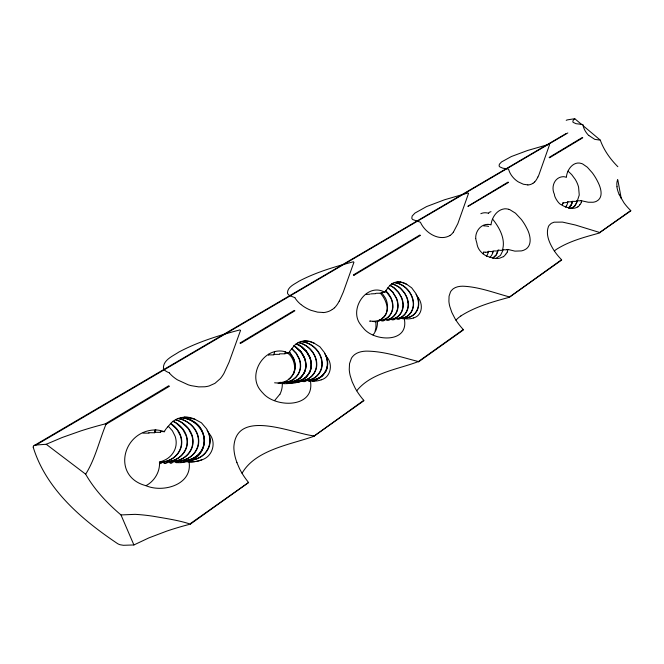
<?xml version="1.0" encoding="UTF-8"?>
<svg xmlns="http://www.w3.org/2000/svg" width="664" height="664" viewBox="0 0 664 664"><rect width="100%" height="100%" fill="white"/><g stroke="black" fill="none" stroke-linecap="round" stroke-linejoin="round"><path stroke-width="1" d="M159.543 463.646C159.551 472.768 153.973 481.425 145.98 485.683C112.971 477.184 121.329 434.812 150.852 430.297A16.152 9.321 0 0 1 152.969 430.056A15.679 9.047 0 0 1 155.907 429.998M209.857 440.747C209.857 448.383 204.703 455.396 197.789 458.351A17.256 9.96 0 0 1 189.489 460.451A16.036 9.255 0 0 1 185.721 460.393L185.397 460.418M285.155 353.796L285.254 351.729M160.514 430.562L160.555 432.314M580.942 200.628A4.399 2.54 0 0 1 577.381 200.561L576.8 202.437M577.248 200.528L577.041 201.565M567.878 201.806L567.421 203.69A23.414 13.521 0 0 1 565.645 207.019L562.167 205.325M572.335 201.192L571.82 203.284A26.934 15.546 0 0 1 571.281 204.578L568.641 207.782M268.48 355.041L268.629 354.236M273.925 354.51L274.381 352.534A43.185 24.933 0 0 1 274.664 351.663M562.997 202.47C562.483 209.583 554.623 198.295 554.481 194.909A15.139 8.74 0 0 1 554.423 194.32C550.705 186.916 554.598 177.072 563.122 176.682A4.789 2.764 0 0 1 563.736 176.707A6.408 3.702 0 0 1 566.384 177.346C566.799 169.909 573.372 160.572 581.672 163.576A10.259 5.926 0 0 1 582.71 164L587.341 167.22L592.329 172.839A127.289 73.488 0 0 1 597.7 181.629C600.754 187.422 604.016 197.407 596.521 201.25A8.441 4.872 0 0 1 594.239 202.03L593.599 202.163A8.972 5.179 0 0 1 593.002 202.254L588.238 202.23L580.967 200.661M498.075 250.145L496.207 254.86L492.904 258.022M488.488 251.324L487.924 253.399A28.062 16.202 0 0 1 486.571 256.096L492.439 257.923A13.139 7.586 0 0 0 495.253 258.404L495.892 258.454A7.993 4.615 0 0 0 499.751 258.155L503.312 256.702M493.037 258.055L496.44 254.818L498.299 250.112L501.112 250.411L503.096 249.863M567.737 202.122C565.936 203.367 562.076 201.358 562.325 205.417M154.787 432.737L155.575 429.99M154.413 432.339L155.061 429.981M390.449 318.811C389.477 321.218 386.282 320.388 385.203 319.508C384.149 321.318 381.294 321.525 380.356 319.882A11.67 6.74 0 0 0 382.688 320.131A11.271 6.507 0 0 0 384.481 319.517C390.233 317.284 393.544 310.893 392.897 304.892A57.66 33.291 0 0 0 390.996 297.804L388.739 293.969L385.85 290.683M400.915 317.716C400.126 319.616 397.031 319.932 396.001 318.305C395.072 319.616 391.926 320.845 390.747 318.786A11.595 6.69 0 0 0 393.046 319.035A11.188 6.457 0 0 0 394.806 318.429C400.998 316.022 404.177 308.851 403.015 302.51A58.714 33.897 0 0 0 401.778 297.895L398.724 292.434L394.457 288.076A24.493 14.143 0 0 0 389.967 285.312M295.97 380.904C295.181 382.904 291.986 383.261 290.865 381.426A13.139 7.586 0 0 0 301.489 379.974C307.913 377.318 312.03 370.321 311.333 363.424A58.839 33.972 0 0 0 309.88 357.215L306.469 351.38L301.639 346.824A23.846 13.761 0 0 0 296.177 343.886M301.439 380.422C300.643 382.456 297.364 382.796 296.277 380.879A13.089 7.553 0 0 0 306.926 379.501C313.35 376.828 317.442 369.823 316.736 362.917A59.171 34.163 0 0 0 315.276 356.701C312.437 349.629 305.988 344.077 298.509 342.491M306.926 379.941C306.22 381.958 302.767 382.323 301.746 380.397M290.525 381.377L289.479 382.613L287.52 383.078M242.061 473.274C255.383 449.752 290.558 444.598 313.848 436.314M284.897 353.456L288.857 353.016L289.13 352.459A25.589 14.774 0 0 1 291.612 348.982L294.633 345.222L298.094 342.699M576.8 202.42L574.775 206.023L571.505 208.288L574.418 206.38L576.584 203.018M483.093 253.847L483.599 251.93A4.557 2.631 0 0 0 485.276 252.204M492.829 252.793C492.671 249.299 496.274 252.046 498.166 250.486M502.391 250.245C505.926 239.173 499.32 227.47 492.746 219.261M105.95 424.396C99.135 440.962 95.276 458.907 85.664 474.196C94.628 489.932 107.253 503.27 120.981 514.94L133.904 544.953L148.919 537.873L166.739 531.117A228.433 131.887 0 0 1 190.377 524.137C179.272 520.385 165.502 518.385 153.243 516.26A109.734 63.354 0 0 0 135.157 514.351L120.981 514.94M240.551 330.365L229.072 362.195L224.025 373.234A76.833 44.364 0 0 1 220.39 378.563L214.92 383.369L209.143 385.942A16.907 9.761 0 0 1 204.786 386.78L198.694 386.88L191.257 385.668A35.026 20.227 0 0 1 188.161 384.78L177.396 379.825A48.796 28.17 0 0 1 169.453 373.093M353.953 262.214L343.296 292.085L339.312 301.157M468.56 193.34L457.828 223.66L453.338 232.242M549.568 144.661L538.836 175.064A99.907 57.685 0 0 1 538.189 176.508L537.915 177.072M507.23 252.071L507.379 251.697A24.991 14.425 0 0 0 507.877 249.415L514.915 251.133L521.34 250.909A10.508 6.067 0 0 0 524.054 250.079C532.993 246.402 530.461 234.824 526.76 228.184A117.835 68.035 0 0 0 521.381 219.51L515.505 213.202L509.894 209.716A10.582 6.109 0 0 0 508.707 209.309M381.393 293.148C380.895 291.471 384.971 293.065 385.294 291.687M375.608 330.979L376.289 329.361A59.793 34.52 0 0 0 377.434 321.509M326.074 370.827L322.38 376.106L316.62 379.933A16.758 9.678 0 0 1 312.727 381.211M164.34 431.641L164.589 431.16M293.413 374.313C296.933 366.105 292.542 352.874 283.188 351.281C263.176 347.811 247.298 375.102 260.794 390.689A48.057 27.747 0 0 0 263.052 393.229C275.668 408.069 315.143 408.31 310.428 381.078A2.175 1.262 0 0 1 308.445 380.987A2.971 1.718 0 0 1 307.274 379.916M356.726 390.789C371.317 372.529 398.624 369.242 418.353 361.565L463.298 329.568M279.818 394.316L274.589 400.583M577.414 200.594L579.249 195.058L578.585 187.148A75.082 43.351 0 0 0 575.298 179.463L571.679 174.574L568.035 171.138M493.244 251.108L491.285 251.623L488.488 251.341M387.394 288.732L389.884 285.387L392.822 283.221A8.673 5.005 0 0 1 400.55 282.001M167.743 427.027L171.37 422.644L175.578 419.615A14.732 8.508 0 0 1 190.369 417.565M390 319.575L391.27 319.409L390.556 319.5M376.023 293.289L381.094 293.181M365.607 294.467L369.939 294.202M370.811 293.878L375.533 293.687M581.456 124.317L574.758 118.707L573.173 120.333L572.841 121.769A3.411 1.967 0 0 0 573.206 122.392L576.012 123.678L582.718 124.525M381.949 318.463C385.95 315.599 387.909 310.503 387.51 305.672A57.237 33.042 0 0 0 385.56 298.319L381.634 292.492M288.342 379.501C292.55 376.505 295.057 371.4 294.999 366.254A57.486 33.192 0 0 0 293.173 357.987L289.33 352.078M568.774 207.815L571.505 204.52A27.158 15.679 0 0 0 572.061 203.176C571.53 199.64 576.236 202.752 577.058 200.586M190.253 523.664L248.626 482.479L190.427 524.112M561.512 259.674A117.354 67.753 0 0 1 553.56 249.764C549.427 242.991 545.476 234.525 548.431 226.557A17.969 10.375 0 0 1 549.228 225.237L551.286 223.336L554.083 222.183L562.516 222.1L575.422 225.021L599.725 232.516L630.709 210.554A108.639 62.723 0 0 1 623.894 202.694L619.23 194.652M418.436 361.938L463.397 329.95M143.017 433.111L149.043 433.16M148.736 432.696L154.463 432.762M154.488 432.272L160.232 432.339M268.588 354.891L273.892 354.891M274.041 354.36L279.361 354.36M532.943 183.322L533.375 183.015A16.102 9.296 0 0 0 534.611 181.936M279.511 353.829L284.839 353.829M460.799 315.981C475.515 306.56 492.63 301.846 509.321 297.281M449.893 235.562C438.937 241.696 425.018 232.682 420.445 222.257L412.792 219.577A5.735 3.312 0 0 1 411.804 218.215L412.137 216.091L414.917 213.102L426.595 206.57L444.573 199.764L468.07 192.942M572.177 201.715L567.952 201.839M294.874 310.81L240.551 343.454L239.97 343.031L294.293 310.403M508.508 182.434L467.896 206.496A1.536 0.888 0 0 1 468.095 206.089L508.035 182.094L508.483 182.326M549.576 157.758L582.768 137.813M33.266 447.204A3.768 2.175 0 0 1 34.088 445.519A3.403 1.967 0 0 1 36.088 445.013L46.231 444.274L62.159 437.51L80.809 430.919A293.081 169.212 0 0 1 105.269 423.881L168.797 385.734M419.93 234.981L353.406 274.913L353.953 275.245M582.328 137.489L549.12 157.426L549.535 157.617M353.962 275.311L420.445 235.396M169.478 386.232L105.95 424.371A0.946 0.548 0 0 0 105.261 423.889M34.146 445.544L566.226 133.489M36.08 445.004L567.82 132.941M577.804 206.894L576.111 207.707A6.673 3.851 0 0 1 573.007 208.33A8.184 4.723 0 0 1 568.284 207.633M507.819 249.457L507.08 249.689M198.237 458.276C205.143 455.28 210.231 448.225 210.189 440.597A60.548 34.96 0 0 0 208.919 433.31L207.176 430.189A22.086 12.749 0 0 0 206.521 428.745L201.474 422.827L194.826 419.225A17.662 10.201 0 0 0 190.302 417.689M279.901 394.333A61.852 35.707 0 0 0 282.283 383.543A16.16 9.329 0 0 0 294.874 381.841L300.667 378.032L304.402 372.786A49.858 28.784 0 0 0 305.93 366.03M192.477 458.641C199.383 455.653 204.504 448.623 204.462 440.996A60.598 34.984 0 0 0 203.773 435.551C201.117 425.45 191.232 418.154 180.932 417.697M181.031 459.363C187.929 456.392 193.1 449.404 193.083 441.776A59.926 34.603 0 0 0 192.394 436.356C190.883 430.629 186.974 425.69 181.986 422.553A23.904 13.803 0 0 0 175.578 419.598M186.293 459.081C193.216 456.135 198.411 449.163 198.436 441.535A60.059 34.677 0 0 0 197.382 434.729C194.593 426.28 186.717 420.046 178.043 418.527M180.583 459.438C187.505 456.508 192.726 449.561 192.759 441.925A59.727 34.486 0 0 0 191.705 435.136L188.285 428.645L181.778 422.653A24.153 13.944 0 0 0 175.429 419.681M317.832 378.53C323.874 376.023 327.875 369.632 327.651 363.117A59.611 34.42 0 0 0 326.439 356.502L324.879 353.638A21.738 12.55 0 0 0 324.339 352.418L319.89 346.774L314.238 343.23A17.164 9.91 0 0 0 310.437 341.62M290.666 380.904C297.09 378.314 301.248 371.367 300.601 364.494A58.258 33.632 0 0 0 299.323 358.684L296.285 353.148L291.903 348.642M191.315 460.094C207.99 454.11 208.322 429.691 193.49 421.391M410.418 316.786C415.83 314.628 419.05 308.735 418.735 303.033A58.897 34.005 0 0 0 417.581 296.933L416.154 294.276A20.684 11.944 0 0 0 415.764 293.347L411.688 287.827L406.75 284.35A17.181 9.918 0 0 0 403.463 282.723L402.616 282.482M480.827 213.708L481.798 213.302A6.457 3.727 0 0 1 486.023 212.795L486.388 212.837A8.732 5.038 0 0 1 488.588 213.268M295.646 380.505C302.112 377.94 306.303 370.968 305.656 364.063A58.49 33.773 0 0 0 304.245 357.863L300.858 352.028L295.654 347.181A27.357 15.795 0 0 0 293.861 346.06M379.351 320.056C391.66 315.342 387.286 300.319 380.256 293.131M189.041 461.812A19.173 11.064 0 0 0 201.565 459.903C212.364 456.981 216.763 442.797 209.617 434.123A13.006 7.511 0 0 0 208.928 433.31M202.171 459.662L201.98 459.745A20.21 11.67 0 0 1 192.767 461.887A19.148 11.056 0 0 1 189.057 461.92C192.734 484.778 163.045 493.111 145.964 485.683M321.152 379.849C330.68 377.351 333.154 364.569 327.061 357.249A12.774 7.379 0 0 0 326.447 356.502M495.792 258.445L500.465 255.399L503.362 249.556A5.08 2.93 0 0 0 507.064 249.664M413.589 317.923C422.611 315.516 423.258 303.88 418.046 297.505A12.516 7.229 0 0 0 417.59 296.933M485.243 252.378L485.674 252.237A4.731 2.731 0 0 0 487.666 252.071M487.658 252.063L487.766 252.029A1.021 0.589 0 0 0 488.422 251.631M599.808 232.923C584.893 237.065 569.463 241.007 556.299 249.44A29.606 17.09 0 0 0 554.357 250.984M239.945 329.892C218.979 335.42 198.021 341.852 178.807 352.078C173.013 356.012 163.095 359.896 163.427 368.171A10.79 6.225 0 0 0 165.402 370.786A13.529 7.81 0 0 0 168.814 372.587A0.88 0.506 0 0 1 169.445 373.027M549.12 144.287L527.531 150.504L511.355 156.538L501.519 161.958L499.378 164.24L499.112 165.859A4.391 2.531 0 0 0 499.851 166.905L502.847 168.208L508.035 168.955M353.406 261.774C334.83 266.712 316.172 272.174 299.082 281.146C294.766 284.084 287.304 286.898 287.479 293.073A8.043 4.648 0 0 0 288.906 295.007A9.346 5.395 0 0 0 290.185 295.82L294.866 297.63M574.758 118.707L567.82 119.802A3.693 2.133 0 0 0 566.218 120.35M369.682 321.193L370.138 321.144M279.619 382.539L280.092 382.497M396.898 282.017L401.82 282.391L406.75 284.35M160.771 462.21L159.41 462.003A18.642 10.765 0 0 0 164.033 460.426C170.938 457.504 176.176 450.565 176.184 442.946A58.756 33.922 0 0 0 175.113 436.231L172.416 430.828L168.316 426.23M323.268 312.478L317.558 312.138L310.86 310.279A39.068 22.559 0 0 1 301.373 304.826M133.904 544.953L123.371 545.293L120.209 544.762A10.591 6.117 0 0 1 117.628 543.658C82.095 519.796 46.248 489.551 33.208 447.212M527.855 184.891L523.373 184.243L518.327 181.903A31.557 18.218 0 0 1 515.712 179.994L514.426 178.857A46.289 26.726 0 0 1 508.641 169.328M487.725 224.349C480.628 224.307 475.316 231.553 475.731 238.293M287.587 383.078L287.288 383.045A2.59 1.494 0 0 1 285.503 381.817M281.362 383.477L278.075 383.261M180.774 417.739C190.585 418.245 199.972 424.894 203.076 434.322A60.391 34.868 0 0 1 204.13 441.145C204.122 448.773 198.951 455.77 192.029 458.716A17.264 9.968 0 0 1 183.388 460.833M301.033 341.553C309.681 342.101 317.508 348.218 320.695 356.186A59.503 34.354 0 0 1 322.156 362.411C322.862 369.308 318.803 376.372 312.354 379.011A13.031 7.52 0 0 1 301.738 380.439M376.007 321.808L372.371 321.434M310.395 381.269L309.183 381.153M300.892 341.595C309.515 342.217 317.292 348.351 320.43 356.327A59.478 34.337 0 0 1 321.857 362.561C322.521 369.458 318.405 376.488 311.939 379.078A13.214 7.628 0 0 1 306.411 380.505M394.374 282.573C402.392 283.296 409.231 289.421 412.112 296.742A59.37 34.279 0 0 1 413.348 301.373C414.51 307.714 411.398 314.902 405.198 317.334A10.591 6.117 0 0 1 395.96 318.255M394.242 282.615C401.803 283.37 408.302 288.948 411.373 295.729A59.129 34.138 0 0 1 413.066 301.506C414.203 307.855 411.024 315.018 404.808 317.409A10.491 6.059 0 0 1 400.923 318.421M400.525 282.059L402.193 282.374M178.193 418.469C187.364 420.005 195.672 426.844 198.071 435.957A60.258 34.794 0 0 1 198.76 441.386C198.793 449.013 193.647 456.019 186.742 458.998A17.38 10.035 0 0 1 177.969 461.173A16.168 9.338 0 0 1 174.2 461.115M298.368 342.558C305.813 344.201 312.221 349.77 315.018 356.842A59.146 34.146 0 0 1 316.438 363.059C317.093 369.964 312.952 376.969 306.494 379.559A13.263 7.661 0 0 1 300.941 380.987M313.682 435.833C293.521 433.799 236.284 407.903 233.877 446.806A104.372 60.258 0 0 0 233.944 449.412A131.621 75.995 0 0 0 236.973 462.609M392.042 283.652L398.765 286.84A30.893 17.837 0 0 1 400.525 288.242L404.608 292.874L406.932 297.323A59.038 34.088 0 0 1 408.169 301.937C409.339 308.287 406.194 315.458 399.994 317.882A11.147 6.433 0 0 1 398.251 318.488M418.254 361.507C401.056 357.157 383.809 351.065 365.872 351.132C361.058 351.331 355.829 352.634 352.642 356.526A26.585 15.347 0 0 0 351.422 358.294L349.53 363.631L349.247 369.582A104.389 60.266 0 0 0 350.235 375.758L352.169 381.775L354.999 387.809A143.93 83.091 0 0 0 363.714 400.267M391.918 283.736C398.259 285.47 403.513 290.367 406.202 296.31A58.797 33.947 0 0 1 407.895 302.078M509.213 296.849C493.9 292.724 478.694 286.782 462.692 286.192C458.6 286.209 454.043 287.172 451.404 290.566A21.953 12.674 0 0 0 450.416 292.102L449.063 296.177L448.906 301.406A90.727 52.381 0 0 0 449.835 306.602L451.869 312.487L454.873 318.38A130.277 75.215 0 0 0 463.24 329.527M194.826 419.225L187.265 417.341A13.595 7.852 0 0 0 183.762 417.299M287.993 352.65L288.857 353.016M384.995 292.318C366.628 281.843 348.235 309.665 360.751 324.812A48.181 27.813 0 0 0 363.341 328.041C373.774 341.711 409.522 343.57 404.268 318.678A2.224 1.286 0 0 1 402.807 318.737A1.992 1.154 0 0 1 402.384 318.629A2.606 1.502 0 0 1 401.239 317.683A10.541 6.092 0 0 0 410.468 316.819M314.238 343.23L309.673 341.562L305.664 341.014A10.267 5.926 0 0 0 303.705 341.064M486.571 256.096C482.106 253.781 478.13 249.739 477.109 244.692A16.401 9.47 0 0 1 477.026 243.879L476.652 242.335A56 32.337 0 0 1 475.739 238.476M294.144 345.736L300.51 351.173M599.783 232.541L630.775 210.895A0.888 0.515 0 0 0 630.709 210.571M170.698 423.416C175.686 426.529 179.604 431.442 181.114 437.161A59.279 34.221 0 0 1 181.787 442.556C181.795 450.184 176.574 457.131 169.685 460.077A17.571 10.143 0 0 1 160.871 462.244A17.579 10.151 0 0 0 169.212 460.135C176.159 457.28 181.413 450.325 181.471 442.705A59.079 34.105 0 0 0 180.434 435.949L177.022 429.483L170.515 423.524M388.042 287.744L392.806 292.036L396.649 298.468A58.39 33.706 0 0 1 397.877 303.074C399.039 309.424 395.827 316.57 389.635 318.977A11.23 6.482 0 0 1 387.859 319.583A11.637 6.715 0 0 1 385.543 319.334M387.934 287.902L392.59 292.16L395.918 297.464A58.15 33.574 0 0 1 397.595 303.216C398.724 309.565 395.462 316.686 389.253 319.044A11.238 6.491 0 0 1 387.71 319.575M296.26 347.355L301.091 351.903L304.502 357.722A58.515 33.781 0 0 1 305.955 363.922C306.643 370.819 302.502 377.824 296.061 380.439A13.197 7.619 0 0 1 285.387 381.866M46.231 444.274L85.664 474.196M300.941 304.552L300.916 304.527A48.298 27.888 0 0 1 294.882 297.721M582.975 125.596L600.372 140.17L594.761 139.349L588.893 135.506M291.786 348.816L296.102 353.339L299.074 358.867A58.233 33.615 0 0 1 300.302 364.644C300.908 371.525 296.692 378.43 290.259 380.978A13.429 7.752 0 0 1 284.673 382.398M385.726 290.873L390.781 297.995A57.627 33.266 0 0 1 392.607 305.033C393.229 311.042 389.859 317.392 384.099 319.583A11.28 6.507 0 0 1 382.539 320.123M289.454 351.854L293.397 357.78A57.494 33.2 0 0 1 295.297 366.113C295.488 372.628 291.33 378.928 285.296 381.377A13.313 7.686 0 0 1 274.589 382.804M305.88 350.658L302.319 347.164A28.701 16.575 0 0 0 296.551 343.62M236.907 462.617L239.513 468.626A157.019 90.653 0 0 0 248.427 482.305M617.802 179.844L621.28 198.669M616.906 186.725L617.105 188.028A81.821 47.244 0 0 0 619.246 194.652M375.882 321.924L375.957 327.476L374.82 332.432A34.154 19.721 0 0 1 373.035 334.872M407.895 302.078C409.024 308.428 405.82 315.574 399.603 317.956A11.155 6.441 0 0 1 398.093 318.479M159.509 463.522L159.451 462.584M617.097 186.708A35.989 20.775 0 0 1 617.595 179.82M588.777 135.547A46.248 26.701 0 0 1 582.951 124.666M617.852 166.697A154.629 89.275 0 0 1 600.314 140.179M449.901 235.562A18.824 10.865 0 0 0 452.043 233.728A30.254 17.463 0 0 0 453.329 232.242M532.885 183.297A7.586 4.374 0 0 1 527.872 184.974M537.807 177.056A40.936 23.638 0 0 1 534.719 181.969M332.232 309.474A14.168 8.184 0 0 1 323.31 312.619M334.39 307.814A24.518 14.16 0 0 1 332.315 309.507M339.179 301.132A55.129 31.831 0 0 1 334.523 307.855M488.671 213.268A3.046 1.76 0 0 1 491.011 211.733M570.94 208.214A11.139 6.433 0 0 1 568.243 207.666L565.62 207.01A19.53 11.271 0 0 0 566.599 205.574M579.805 204.703A11.064 6.383 0 0 1 577.838 206.911M581.075 202.819A10.939 6.316 0 0 1 579.88 204.719M581.606 200.412A22.319 12.882 0 0 1 581.199 202.644M413.63 317.965A12.425 7.171 0 0 1 404.285 318.654M416.145 294.276A58.689 33.889 0 0 1 418.436 303.174C418.735 308.876 415.457 314.744 410.037 316.852A10.392 6.001 0 0 1 405.862 317.907M385.352 291.695A22.161 12.799 0 0 1 387.336 288.716M379.393 320.089A10.84 6.258 0 0 1 370.031 320.986M325.958 355.879A56.971 32.893 0 0 1 326.223 370.844M321.11 379.891A15.048 8.69 0 0 1 310.428 381.078M324.879 353.638A58.971 34.047 0 0 1 327.327 363.258C327.543 369.773 323.459 376.139 317.417 378.604A13.155 7.595 0 0 1 311.889 380.032M297.987 342.632A11.388 6.574 0 0 1 310.486 341.562M505.661 254.204A13.297 7.677 0 0 1 503.345 256.719M507.18 252.088A12.799 7.395 0 0 1 505.736 254.229M508.69 209.318A7.271 4.2 0 0 0 504.524 208.828C496.796 209.766 491.758 217.601 491.02 224.897A7.113 4.109 0 0 0 487.94 224.341M207.193 430.189A59.353 34.262 0 0 1 209.824 440.747M164.664 431.177A30.378 17.538 0 0 1 167.685 427.01M155.915 429.948A18.335 10.582 0 0 1 164.307 431.666M160.298 431.7A6.831 3.942 0 0 1 164.257 431.774M192.452 458.616A17.314 9.993 0 0 1 183.712 460.816M183.704 460.783A16.102 9.296 0 0 1 179.952 460.758M186.269 459.065A17.388 10.035 0 0 1 177.969 461.165M162.763 461.829A16.301 9.412 0 0 0 166.54 461.853A17.513 10.109 0 0 0 174.873 459.779C181.82 456.915 187.057 449.935 187.099 442.315A59.395 34.296 0 0 0 186.061 435.542L182.642 429.06L176.126 423.084A26.801 15.471 0 0 0 172.897 421.333M180.558 459.422A17.397 10.043 0 0 1 171.918 461.546M173.03 421.225A26.51 15.305 0 0 1 176.325 422.993C181.313 426.105 185.231 431.036 186.75 436.763A59.602 34.412 0 0 1 187.422 442.166C187.439 449.794 182.243 456.757 175.346 459.72A17.505 10.109 0 0 1 166.548 461.887M181.006 459.339A17.438 10.068 0 0 1 172.242 461.53M172.233 461.497A16.235 9.371 0 0 1 168.473 461.472M184.401 417.208A26.668 15.396 0 0 1 193.407 421.424M191.282 460.077A20.584 11.886 0 0 1 181.23 462.609A19.331 11.163 0 0 1 176.823 462.592L176.533 462.576A2.166 1.253 0 0 0 176.948 462.576A3.428 1.975 0 0 0 179.446 460.774M176.417 462.659A2.946 1.701 0 0 1 174.358 461.115M392.889 319.027A11.197 6.466 0 0 0 394.416 318.496C400.633 316.139 403.87 309.001 402.741 302.643A58.474 33.764 0 0 0 401.056 296.883L398.5 292.558L394.258 288.184A24.883 14.367 0 0 0 389.851 285.437M293.978 345.919A27.548 15.903 0 0 1 296.252 347.355M295.638 380.497A13.33 7.694 0 0 1 289.77 381.958M305.93 350.642A57.403 33.142 0 0 1 311.192 365.532M311.308 365.532A50.074 28.909 0 0 1 309.822 372.305L306.062 377.55L300.269 381.368A16.119 9.304 0 0 1 287.595 383.12M300.56 351.165A57.112 32.976 0 0 1 305.813 366.03M290.683 380.92A13.255 7.653 0 0 1 279.976 382.339M295.505 381.46A13.322 7.694 0 0 0 301.049 380.024C307.523 377.476 311.682 370.462 311.042 363.565A58.814 33.955 0 0 0 309.623 357.356L306.237 351.513L301.431 346.923A24.161 13.952 0 0 0 296.044 343.985M571.231 204.96A16.293 9.404 0 0 1 568.832 207.832M492.754 252.793A24.419 14.102 0 0 1 489.899 257.416M455.944 320.214A34.578 19.962 0 0 1 460.849 316.006M483.707 225.959A7.669 4.432 0 0 1 488.579 226.449M189.091 461.92A2.639 1.527 0 0 1 185.953 460.401M185.214 460.418A3.436 1.984 0 0 1 182.758 462.302M379.933 319.907A3.038 1.751 0 0 1 377.492 321.559M182.716 462.219A2.133 1.228 0 0 1 182.218 462.219M182.177 462.302A2.955 1.701 0 0 1 180.11 460.75M317.849 378.538A12.973 7.487 0 0 1 307.224 379.957M198.204 458.26A17.247 9.96 0 0 1 189.489 460.459M162.223 461.853A3.32 1.917 0 0 1 159.584 463.754M170.681 463.015A2.938 1.693 0 0 1 168.631 461.472M171.212 462.933A2.108 1.22 0 0 1 170.723 462.933M284.931 381.85A3.171 1.834 0 0 1 282.391 383.618M164.963 463.372A2.922 1.693 0 0 1 162.929 461.829M165.494 463.281A2.092 1.212 0 0 1 165.012 463.281M167.967 461.497A3.411 1.967 0 0 1 165.535 463.372M173.694 461.14A3.42 1.975 0 0 1 171.254 463.015M509.454 297.099L561.553 259.715A1.369 0.797 0 0 1 561.644 260.064L509.437 297.173M313.981 436.148L363.913 400.716A2.166 1.253 0 0 0 363.756 400.326L313.981 436.173"/></g></svg>
